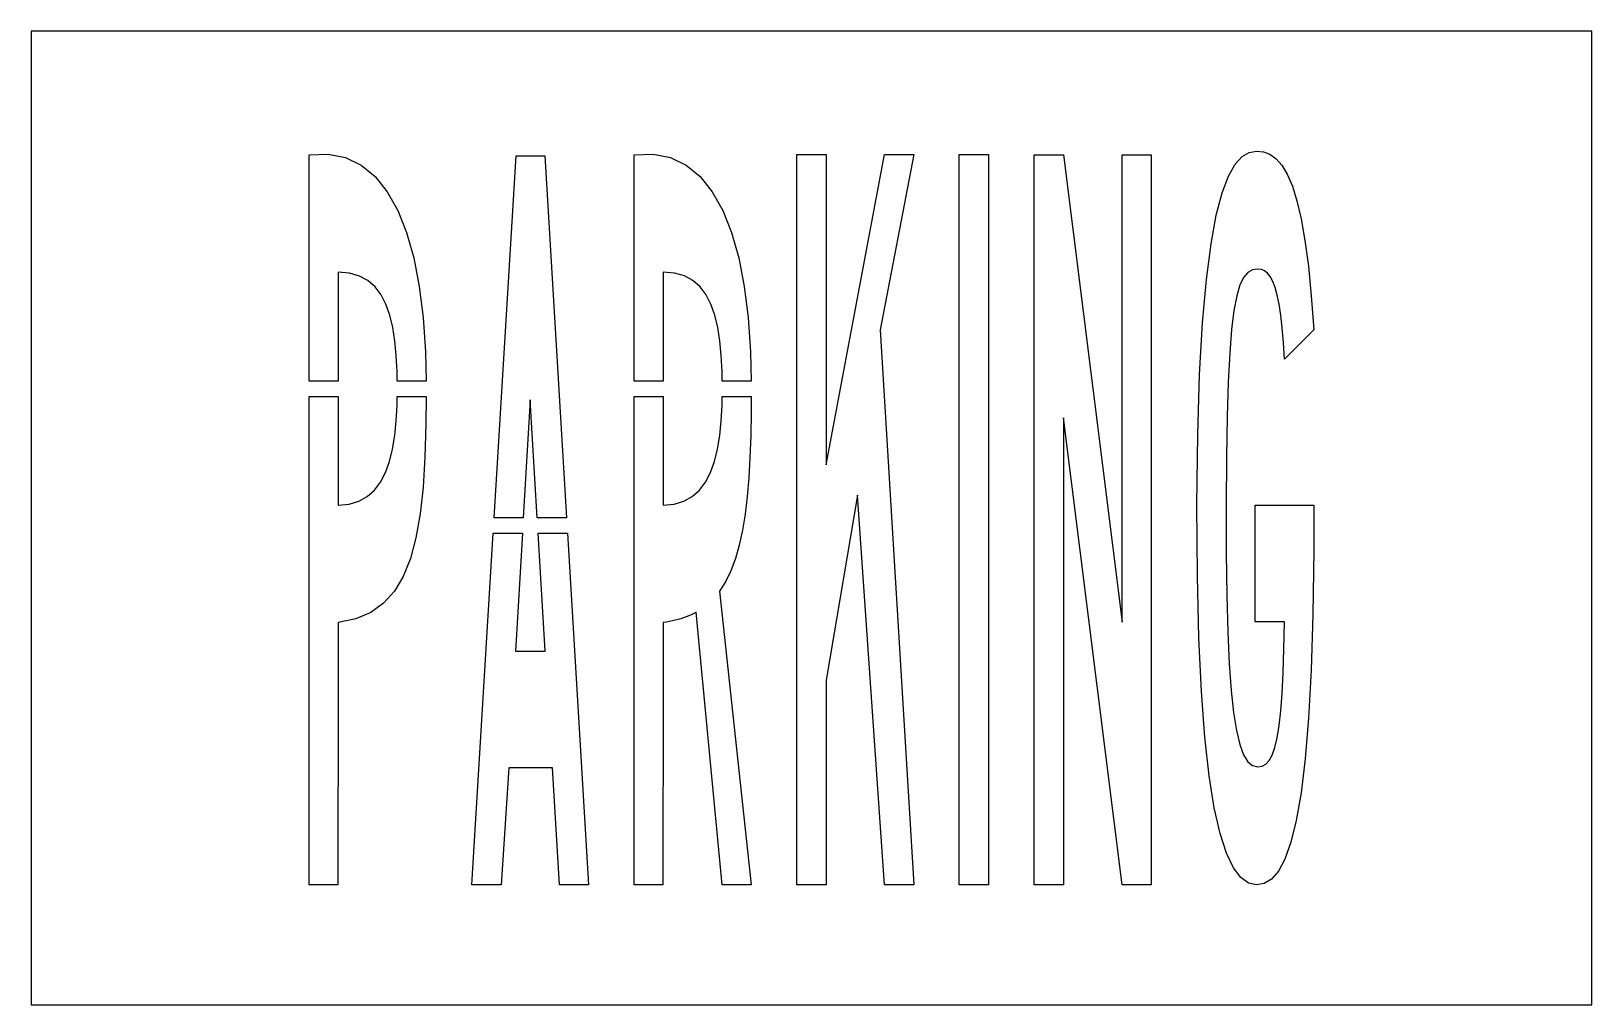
# Model space of a CAD drawing. Extents: x 0 to 77, y 0 to 48.
import ezdxf

# ---------------------------------------------------------------- set-up
doc = ezdxf.new("R2010")
doc.units = 0
doc.layers.add('CUT', color=7, linetype='Continuous')
doc.layers.add('OUTSIDE', color=1, linetype='Continuous')

msp = doc.modelspace()

# ---------------------------------------------------------------- linework, layer by layer
at = {"layer": 'CUT'}
for points in [[(18.871, 36.8196), (19.1446, 35.4192), (19.339, 33.8784), (19.4542, 32.2008), (19.4833, 30.748), (18.0565, 30.748), (18.0502, 31.2288), (18.0106, 32.01), (17.9422, 32.7336), (17.8378, 33.3996), (17.6938, 34.0044), (17.503, 34.5408), (17.2654, 35.0052), (16.9702, 35.394), (16.6138, 35.7072), (16.1962, 35.9304), (15.7066, 36.0708), (15.145, 36.1176), (15.145, 35.16), (15.145, 34.2024), (15.145, 33.2448), (15.145, 32.2872), (15.145, 31.3296), (15.145, 30.748), (13.7158, 30.748), (13.7158, 32.9136), (13.7158, 35.9124), (13.7158, 38.9076), (13.7158, 41.9028), (14.6554, 41.9424), (15.5122, 41.7696), (16.279, 41.3988), (16.963, 40.8336), (17.5642, 40.0848), (18.0826, 39.1632), (18.5182, 38.0724)], [(23.929, 41.8632), (25.3366, 41.8632), (26.4129, 24.0106), (24.9685, 24.0106), (24.6202, 29.832), (24.2804, 24.0106), (22.8419, 24.0106)], [(34.5562, 38.0724), (34.909, 36.8196), (35.1826, 35.4192), (35.377, 33.8784), (35.4922, 32.2008), (35.5213, 30.748), (34.0945, 30.748), (34.0882, 31.2288), (34.0486, 32.01), (33.9802, 32.7336), (33.8758, 33.3996), (33.7318, 34.0044), (33.541, 34.5408), (33.3034, 35.0052), (33.0082, 35.3976), (32.6518, 35.7072), (32.2342, 35.934), (31.7446, 36.0708), (31.183, 36.1176), (31.183, 35.16), (31.183, 34.2024), (31.183, 33.2448), (31.183, 32.2872), (31.183, 31.3296), (31.183, 30.748), (29.7538, 30.748), (29.7538, 32.9136), (29.7538, 35.9124), (29.7538, 38.9112), (29.7538, 41.9028), (30.6934, 41.9424), (31.5502, 41.7696), (32.317, 41.3988), (33.001, 40.8336), (33.6022, 40.0848), (34.1206, 39.1632)], [(43.5418, 41.9172), (41.8858, 33.2772), (43.5418, 5.9172), (42.0982, 5.9172), (40.7662, 25.1304), (39.2182, 15.9972), (39.2182, 5.9172), (37.7782, 5.9172), (37.7782, 41.9172), (39.2182, 41.9172), (39.2182, 26.6172), (42.0982, 41.9172)], [(45.7918, 41.9172), (47.2318, 41.9172), (47.2318, 5.9172), (45.7918, 5.9172)], [(55.267, 41.9136), (55.267, 5.9172), (53.8234, 5.9172), (50.929, 28.9428), (50.929, 5.9172), (49.4818, 5.9172), (49.4818, 41.9136), (50.929, 41.9136), (53.8234, 18.8592), (53.8234, 41.9136)], [(63.2842, 22.416), (63.241, 19.248), (63.1546, 16.494), (63.025, 14.1252), (62.8558, 12.12), (62.6542, 10.4496), (62.4166, 9.0888), (62.1502, 8.0088), (61.855, 7.1844), (61.5346, 6.5904), (61.1926, 6.198), (60.8326, 5.982), (60.4546, 5.9172), (60.0586, 6.0036), (59.6806, 6.2736), (59.317, 6.756), (58.975, 7.4724), (58.6582, 8.4516), (58.3738, 9.7116), (58.1218, 11.2848), (57.9094, 13.1892), (57.7366, 15.4536), (57.6106, 18.0996), (57.5386, 21.1524), (57.517, 24.6372), (57.5566, 28.0968), (57.6502, 31.0812), (57.7942, 33.6228), (57.9814, 35.754), (58.2118, 37.5108), (58.4746, 38.9256), (58.7662, 40.0308), (59.0794, 40.8588), (59.4106, 41.4456), (59.7526, 41.8236), (60.1018, 42.0252), (60.4546, 42.0828), (60.7966, 42.0468), (61.117, 41.9316), (61.423, 41.7156), (61.711, 41.3952), (61.9774, 40.9524), (62.2258, 40.3692), (62.4526, 39.642), (62.6614, 38.7492), (62.8486, 37.68), (63.0142, 36.42), (63.1582, 34.9584), (63.2806, 33.2772), (61.837, 31.8372), (61.7866, 32.658), (61.7218, 33.378), (61.6498, 34.0044), (61.5706, 34.5408), (61.477, 34.9908), (61.3762, 35.3652), (61.2646, 35.6676), (61.1386, 35.9016), (61.0054, 36.0708), (60.8578, 36.1896), (60.6994, 36.2544), (60.5266, 36.2724), (60.2674, 36.2364), (60.037, 36.1104), (59.8282, 35.8728), (59.641, 35.4948), (59.4826, 34.9584), (59.3422, 34.2312), (59.227, 33.2988), (59.1334, 32.1288), (59.0614, 30.7032), (59.0074, 28.9968), (58.9714, 26.9808), (58.957, 24.6372), (58.9642, 22.2684), (58.9894, 20.184), (59.0398, 18.3732), (59.1118, 16.8144), (59.209, 15.4968), (59.3278, 14.406), (59.4682, 13.524), (59.6338, 12.8364), (59.821, 12.3288), (60.0334, 11.9832), (60.2674, 11.7888), (60.5266, 11.7276), (60.7318, 11.76), (60.919, 11.8608), (61.0846, 12.0408), (61.2322, 12.3144), (61.3618, 12.6816), (61.4734, 13.1604), (61.5706, 13.7616), (61.6498, 14.4852), (61.7182, 15.3528), (61.7686, 16.3644), (61.8118, 17.538), (61.837, 18.8772), (60.397, 18.8772), (60.397, 24.6372), (63.2806, 24.6372)], [(19.1842, 24.198), (18.9826, 23.0244), (18.709, 22.002), (18.3562, 21.1236), (17.9206, 20.3892), (17.3878, 19.7988), (16.7542, 19.3452), (16.009, 19.0284), (15.145, 18.8484), (15.145, 17.772), (15.145, 16.6956), (15.1414, 15.6156), (15.1414, 14.5392), (15.1414, 13.4592), (15.1378, 12.3828), (15.1378, 11.3064), (15.1342, 10.2264), (15.1342, 9.15), (15.1342, 8.07), (15.1342, 6.9936), (15.1342, 5.9172), (15.0154, 5.9172), (14.8966, 5.9172), (14.7778, 5.9172), (14.659, 5.9172), (14.5402, 5.9172), (14.425, 5.9172), (14.3062, 5.9172), (14.1874, 5.9172), (14.0722, 5.9172), (13.9534, 5.9172), (13.8346, 5.9172), (13.7158, 5.9172), (13.7158, 8.9124), (13.7158, 11.9076), (13.7158, 14.9064), (13.7158, 17.9052), (13.7158, 20.9076), (13.7158, 23.91), (13.7158, 26.9124), (13.7158, 29.9148), (13.7158, 29.996), (15.145, 29.996), (15.145, 29.4144), (15.145, 28.4568), (15.145, 27.4992), (15.145, 26.5416), (15.145, 25.584), (15.145, 24.6264), (15.6886, 24.6804), (16.1674, 24.8244), (16.5814, 25.0584), (16.9342, 25.3752), (17.2294, 25.7712), (17.4742, 26.2428), (17.6722, 26.7864), (17.8234, 27.3912), (17.935, 28.0608), (18.007, 28.788), (18.0502, 29.5692), (18.0557, 29.996), (19.4869, 29.996), (19.4758, 28.6188), (19.4254, 26.9916), (19.3318, 25.5192)], [(35.4058, 25.9872), (35.3266, 25.0584), (35.2222, 24.1944), (35.0926, 23.3952), (34.9342, 22.6644), (34.7434, 21.9984), (34.5166, 21.3972), (34.2574, 20.8608), (33.955, 20.3856), (35.5174, 5.9172), (34.0954, 5.9172), (32.8066, 19.3524), (32.6914, 19.2912), (32.569, 19.23), (32.4466, 19.176), (32.3206, 19.122), (32.191, 19.0752), (32.0578, 19.032), (31.921, 18.9924), (31.7806, 18.9564), (31.6366, 18.924), (31.489, 18.8952), (31.3378, 18.87), (31.183, 18.8484), (31.183, 17.772), (31.183, 16.6956), (31.1794, 15.6156), (31.1794, 14.5392), (31.1794, 13.4628), (31.1758, 12.3828), (31.1758, 11.3064), (31.1722, 10.2264), (31.1722, 9.15), (31.1722, 8.07), (31.1722, 6.9936), (31.1722, 5.9172), (31.0534, 5.9172), (30.9346, 5.9172), (30.8158, 5.9172), (30.697, 5.9172), (30.5782, 5.9172), (30.463, 5.9172), (30.3442, 5.9172), (30.2254, 5.9172), (30.1102, 5.9172), (29.9914, 5.9172), (29.8726, 5.9172), (29.7538, 5.9172), (29.7538, 8.9124), (29.7538, 11.9076), (29.7538, 14.9064), (29.7538, 17.9052), (29.7538, 20.9076), (29.7538, 23.91), (29.7538, 26.9124), (29.7538, 29.9148), (29.7538, 29.996), (31.183, 29.996), (31.183, 29.4144), (31.183, 28.4568), (31.183, 27.4992), (31.183, 26.5416), (31.183, 25.584), (31.183, 24.6264), (31.7266, 24.6804), (32.2054, 24.8244), (32.6194, 25.0584), (32.9722, 25.3788), (33.2674, 25.7748), (33.5122, 26.2428), (33.7102, 26.7864), (33.8614, 27.3912), (33.9694, 28.0608), (34.045, 28.788), (34.0882, 29.5692), (34.0937, 29.996), (35.5258, 29.996), (35.521, 29.1948), (35.4994, 28.0572), (35.4634, 26.988)], [(23.1802, 5.9172), (21.7402, 5.9172), (22.7961, 23.2586), (24.2364, 23.2586), (23.8966, 17.4372), (25.3618, 17.4372), (25.0135, 23.2586), (26.4583, 23.2586), (27.5038, 5.9172), (26.0602, 5.9172), (25.7218, 11.6772), (23.5726, 11.6772)]]:
    msp.add_lwpolyline(points, close=True, dxfattribs=at)
at = {"layer": 'OUTSIDE'}
msp.add_lwpolyline([(0, 0), (77, 0), (77, 48), (0, 48)], close=True, dxfattribs=at)

doc.saveas('drawing.dxf')
